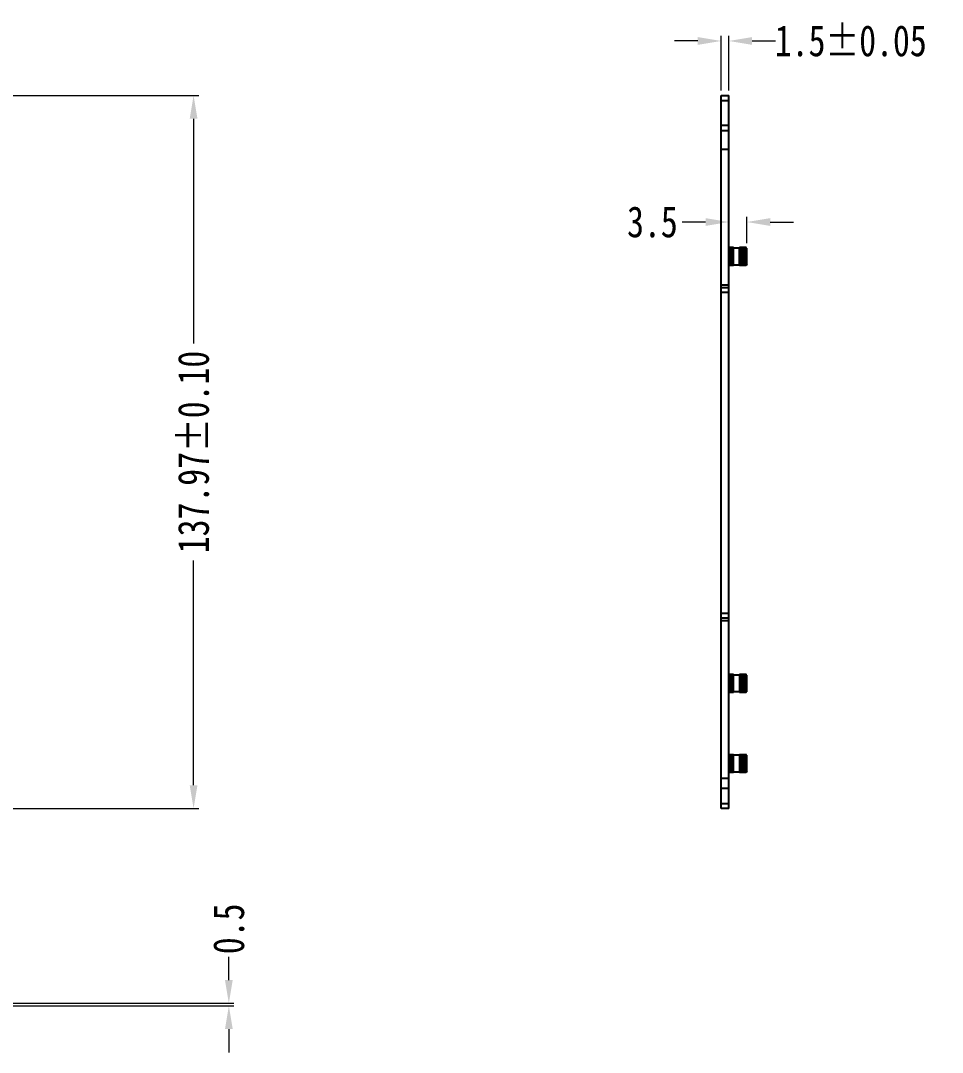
# Model space of a CAD drawing. Header units: inches. Extents: x 581 to 1083, y 756 to 1133.
# Drawn here: x 904.5 to 1082.9, y 910.8 to 1110.4 of the extents above; entities that cross this region are included whole.
import ezdxf

# ---------------------------------------------------------------- set-up
doc = ezdxf.new("R2010")
doc.units = ezdxf.units.IN
doc.header["$LTSCALE"] = 1.21
doc.header["$MEASUREMENT"] = 0
doc.header["$PDMODE"] = 3
doc.header["$PDSIZE"] = 0.3125
doc.layers.get('0').update_dxf_attribs({"linetype": 'CONTINUOUS'})
doc.layers.get('Defpoints').update_dxf_attribs({"linetype": 'CONTINUOUS'})
doc.styles.get("Standard").update_dxf_attribs({"font": 'txt', "width": 0.8})
doc.dimstyles.new('YanXiu', dxfattribs={"dimscale": 1.5, "dimtxt": 4, "dimasz": 3, "dimexe": 0.66, "dimexo": 0.66, "dimgap": 0.66, "dimtad": 0, "dimdsep": 46, "dimtxsty": 'Standard', "dimcen": 0, "dimclrd": 3, "dimclre": 6, "dimclrt": 3, "dimazin": 2, "dimtm": 1e-09, "dimtfac": 1, "dimtofl": 0, "dimtmove": 0, "dimatfit": 3, "dimfxl": 1, "dimlwd": 5, "dimlwe": 5, "dimarcsym": 0})

# ---------------------------------------------------------------- blocks, each defined once
blk = doc.blocks.new('*D16')
at = {"color": 6, "lineweight": 5, "transparency": 16777216}
for p, q in [((877.69, 1095.92), (938.98, 1095.92)), ((877.69, 957.95), (938.98, 957.95))]:
    blk.add_line(p, q, dxfattribs=at)
at = {"color": 3, "lineweight": 5, "transparency": 16777216}
for p, q in [((937.99, 1091.42), (937.99, 1047.93)), ((937.99, 962.45), (937.99, 1005.95))]:
    blk.add_line(p, q, dxfattribs=at)
at = {"color": 3, "transparency": 16777216}
for points in [[(937.24, 1091.42), (938.74, 1091.42), (937.99, 1095.92)], [(937.24, 962.45), (938.74, 962.45), (937.99, 957.95)]]:
    blk.add_solid(points, dxfattribs=at)
at = {"layer": 'Defpoints', "color": 0, "transparency": 16777216}
for p in [(876.7, 1095.92), (876.7, 957.95), (937.99, 957.95)]:
    blk.add_point(p, dxfattribs=at)
at = {"color": 3, "transparency": 16777216, "insert": (937.99, 1026.94), "char_height": 6, "attachment_point": 5, "rotation": 90}
blk.add_mtext('137.97%%P0.10', dxfattribs=at)
blk = doc.blocks.new('*D18')
at = {"color": 3, "lineweight": 5, "transparency": 16777216}
for p, q in [((1035.54, 1106.47), (1031.04, 1106.47)), ((1046.04, 1106.47), (1050.54, 1106.47))]:
    blk.add_line(p, q, dxfattribs=at)
at = {"color": 6, "lineweight": 5, "transparency": 16777216}
for p, q in [((1040.04, 1096.91), (1040.04, 1107.46)), ((1041.54, 1096.91), (1041.54, 1107.46))]:
    blk.add_line(p, q, dxfattribs=at)
at = {"color": 3, "transparency": 16777216}
for points in [[(1035.54, 1107.22), (1035.54, 1105.72), (1040.04, 1106.47)], [(1046.04, 1107.22), (1046.04, 1105.72), (1041.54, 1106.47)]]:
    blk.add_solid(points, dxfattribs=at)
at = {"layer": 'Defpoints', "color": 0, "transparency": 16777216}
for p in [(1041.54, 1106.47), (1040.04, 1095.92), (1041.54, 1095.92)]:
    blk.add_point(p, dxfattribs=at)
at = {"color": 3, "transparency": 16777216, "insert": (1065.13, 1106.47), "char_height": 6, "attachment_point": 5}
blk.add_mtext('1.5%%P0.05', dxfattribs=at)
blk = doc.blocks.new('*D19')
at = {"color": 3, "lineweight": 5, "transparency": 16777216}
for p, q in [((944.81, 924.78), (944.81, 929.28)), ((944.81, 915.28), (944.81, 910.78))]:
    blk.add_line(p, q, dxfattribs=at)
at = {"color": 6, "lineweight": 5, "transparency": 16777216}
for p, q in [((900.5, 920.28), (945.8, 920.28)), ((900.5, 919.78), (945.8, 919.78))]:
    blk.add_line(p, q, dxfattribs=at)
at = {"color": 3, "transparency": 16777216}
for points in [[(944.06, 924.78), (945.56, 924.78), (944.81, 920.28)], [(944.06, 915.28), (945.56, 915.28), (944.81, 919.78)]]:
    blk.add_solid(points, dxfattribs=at)
at = {"layer": 'Defpoints', "color": 0, "transparency": 16777216}
for p in [(899.51, 920.28), (944.81, 920.28), (899.51, 919.78)]:
    blk.add_point(p, dxfattribs=at)
at = {"color": 3, "transparency": 16777216, "insert": (944.81, 934.67), "char_height": 6, "attachment_point": 5, "rotation": 90}
blk.add_mtext('0.5', dxfattribs=at)
blk = doc.blocks.new('*D13')
at = {"color": 6, "lineweight": 5, "transparency": 16777216}
for p, q in [((1041.54, 1067.47), (1041.54, 1072.43)), ((1045.04, 1067.34), (1045.04, 1072.43))]:
    blk.add_line(p, q, dxfattribs=at)
at = {"color": 3, "lineweight": 5, "transparency": 16777216}
for p, q in [((1037.04, 1071.44), (1032.54, 1071.44)), ((1049.54, 1071.44), (1054.04, 1071.44))]:
    blk.add_line(p, q, dxfattribs=at)
at = {"color": 3, "transparency": 16777216}
for points in [[(1037.04, 1072.19), (1037.04, 1070.69), (1041.54, 1071.44)], [(1049.54, 1072.19), (1049.54, 1070.69), (1045.04, 1071.44)]]:
    blk.add_solid(points, dxfattribs=at)
at = {"layer": 'Defpoints', "color": 0, "transparency": 16777216}
for p in [(1041.54, 1071.44), (1041.54, 1066.48), (1045.04, 1066.35)]:
    blk.add_point(p, dxfattribs=at)
at = {"color": 3, "transparency": 16777216, "insert": (1026.75, 1071.44), "char_height": 6, "attachment_point": 5}
blk.add_mtext('3.5', dxfattribs=at)

msp = doc.modelspace()

# ---------------------------------------------------------------- linework, layer by layer
at = {"color": 7, "linetype": 'Continuous'}
for p, q in [((1040.035, 957.953), (1040.035, 1095.92)), ((1040.035, 1095.92), (1041.535, 1095.92)), ((1041.535, 1094.92), (1040.035, 1094.92)), ((1041.535, 957.953), (1041.535, 1095.92)), ((1040.035, 1090.153), (1041.535, 1090.153)), ((1040.035, 1089.153), (1041.535, 1089.153)), ((1041.535, 1085.453), (1040.035, 1085.453)), ((1042.435, 1066.479), (1041.535, 1066.479)), ((1042.435, 1066.439), (1041.535, 1066.439)), ((1044.885, 1066.393), (1041.535, 1066.393)), ((1042.435, 1066.38), (1041.535, 1066.38)), ((1041.535, 1066.321), (1042.435, 1066.321)), ((1042.435, 1066.304), (1041.535, 1066.304)), ((1041.535, 1066.231), (1042.435, 1066.231)), ((1042.435, 1066.211), (1041.535, 1066.211)), ((1041.535, 1066.124), (1042.435, 1066.124)), ((1042.435, 1066.102), (1041.535, 1066.102)), ((1042.435, 1066.479), (1042.435, 1066.484)), ((1042.435, 1063.058), (1042.435, 1066.439)), ((1043.635, 1066.484), (1043.635, 1066.479)), ((1044.885, 1066.479), (1043.635, 1066.479)), ((1043.635, 1063.058), (1043.635, 1066.439)), ((1044.885, 1066.439), (1043.635, 1066.439)), ((1044.885, 1066.38), (1043.635, 1066.38)), ((1043.635, 1066.321), (1044.885, 1066.321)), ((1044.885, 1066.304), (1043.635, 1066.304)), ((1043.635, 1066.231), (1044.885, 1066.231)), ((1044.885, 1066.211), (1043.635, 1066.211)), ((1043.635, 1066.124), (1044.885, 1066.124)), ((1044.885, 1066.102), (1043.635, 1066.102)), ((1044.885, 1066.479), (1044.885, 1066.484)), ((1044.885, 1066.439), (1044.885, 1066.448)), ((1044.885, 1066.38), (1044.885, 1066.393)), ((1044.885, 1066.304), (1044.885, 1066.321)), ((1044.885, 1066.211), (1044.885, 1066.231)), ((1044.885, 1066.102), (1044.885, 1066.124)), ((1045.035, 1066.353), (1045.001, 1066.387)), ((1045.035, 1063.153), (1045.035, 1066.353)), ((1041.535, 1066.003), (1042.435, 1066.003)), ((1042.435, 1065.978), (1041.535, 1065.978)), ((1041.535, 1065.868), (1042.435, 1065.868)), ((1042.435, 1065.84), (1041.535, 1065.84)), ((1041.535, 1065.721), (1042.435, 1065.721)), ((1042.435, 1065.691), (1041.535, 1065.691)), ((1041.535, 1065.564), (1042.435, 1065.564)), ((1042.435, 1065.531), (1041.535, 1065.531)), ((1041.535, 1065.397), (1042.435, 1065.397)), ((1042.435, 1065.363), (1041.535, 1065.363)), ((1041.535, 1065.224), (1042.435, 1065.224)), ((1042.435, 1065.189), (1041.535, 1065.189)), ((1041.535, 1065.045), (1042.435, 1065.045)), ((1042.435, 1065.009), (1041.535, 1065.009)), ((1041.535, 1064.863), (1042.435, 1064.863)), ((1042.435, 1064.827), (1041.535, 1064.827)), ((1041.535, 1064.68), (1042.435, 1064.68)), ((1042.435, 1064.643), (1041.535, 1064.643)), ((1041.535, 1064.497), (1042.435, 1064.497)), ((1042.435, 1064.461), (1041.535, 1064.461)), ((1041.535, 1064.318), (1042.435, 1064.318)), ((1042.435, 1064.283), (1041.535, 1064.283)), ((1041.535, 1064.143), (1042.435, 1064.143)), ((1042.435, 1064.109), (1041.535, 1064.109)), ((1043.635, 1066.003), (1044.885, 1066.003)), ((1044.885, 1065.978), (1043.635, 1065.978)), ((1043.635, 1065.868), (1044.96, 1065.874)), ((1044.885, 1065.84), (1043.635, 1065.84)), ((1043.635, 1065.721), (1044.885, 1065.721)), ((1044.885, 1065.691), (1043.635, 1065.691)), ((1043.635, 1065.564), (1044.885, 1065.564)), ((1044.885, 1065.531), (1043.635, 1065.531)), ((1043.635, 1065.397), (1044.885, 1065.397)), ((1044.885, 1065.363), (1043.635, 1065.363)), ((1043.635, 1065.224), (1044.885, 1065.224)), ((1044.885, 1065.189), (1043.635, 1065.189)), ((1043.635, 1065.045), (1044.885, 1065.045)), ((1044.885, 1065.009), (1043.635, 1065.009)), ((1043.635, 1064.863), (1044.885, 1064.863)), ((1044.885, 1064.827), (1043.635, 1064.827)), ((1043.635, 1064.68), (1044.885, 1064.68)), ((1044.885, 1064.643), (1043.635, 1064.643)), ((1043.635, 1064.497), (1044.885, 1064.497)), ((1044.885, 1064.461), (1043.635, 1064.461)), ((1043.635, 1064.318), (1044.885, 1064.318)), ((1044.885, 1064.283), (1043.635, 1064.283)), ((1043.635, 1064.143), (1044.885, 1064.143)), ((1044.885, 1064.109), (1043.635, 1064.109)), ((1044.885, 1065.978), (1044.885, 1066.003)), ((1044.885, 1066.003), (1044.935, 1066)), ((1044.885, 1065.868), (1044.935, 1065.872)), ((1044.885, 1065.84), (1044.885, 1065.868)), ((1044.885, 1065.738), (1044.96, 1065.738)), ((1044.885, 1065.691), (1044.885, 1065.721)), ((1044.885, 1065.531), (1044.885, 1065.564)), ((1044.885, 1065.363), (1044.885, 1065.397)), ((1044.885, 1065.189), (1044.885, 1065.224)), ((1044.885, 1065.009), (1044.885, 1065.045)), ((1044.885, 1064.827), (1044.885, 1064.863)), ((1044.885, 1064.643), (1044.885, 1064.68)), ((1044.885, 1064.461), (1044.885, 1064.497)), ((1044.885, 1064.283), (1044.885, 1064.318)), ((1044.885, 1064.109), (1044.885, 1064.143)), ((1044.935, 1066), (1044.96, 1065.998)), ((1044.935, 1065.872), (1044.96, 1065.874)), ((1041.535, 1063.975), (1042.435, 1063.975)), ((1042.435, 1063.943), (1041.535, 1063.943)), ((1041.535, 1063.815), (1042.435, 1063.815)), ((1042.435, 1063.785), (1041.535, 1063.785)), ((1041.535, 1063.666), (1042.435, 1063.666)), ((1042.435, 1063.638), (1041.535, 1063.638)), ((1041.535, 1063.529), (1042.435, 1063.529)), ((1042.435, 1063.503), (1041.535, 1063.503)), ((1041.535, 1063.405), (1042.435, 1063.405)), ((1042.435, 1063.382), (1041.535, 1063.382)), ((1041.535, 1063.295), (1042.435, 1063.295)), ((1042.435, 1063.276), (1041.535, 1063.276)), ((1041.535, 1063.202), (1042.435, 1063.202)), ((1042.435, 1063.186), (1041.535, 1063.186)), ((1041.535, 1063.126), (1042.435, 1063.126)), ((1044.885, 1063.113), (1041.535, 1063.113)), ((1042.435, 1063.058), (1041.535, 1063.058)), ((1042.435, 1063.022), (1041.535, 1063.022)), ((1042.435, 1063.022), (1042.435, 1063.028)), ((1043.635, 1063.975), (1044.885, 1063.975)), ((1044.885, 1063.943), (1043.635, 1063.943)), ((1043.635, 1063.815), (1044.885, 1063.815)), ((1044.885, 1063.785), (1043.635, 1063.785)), ((1043.635, 1063.666), (1044.885, 1063.666)), ((1044.96, 1063.632), (1043.635, 1063.638)), ((1043.635, 1063.529), (1044.885, 1063.529)), ((1044.885, 1063.503), (1043.635, 1063.503)), ((1043.635, 1063.405), (1044.885, 1063.405)), ((1044.885, 1063.382), (1043.635, 1063.382)), ((1043.635, 1063.295), (1044.885, 1063.295)), ((1044.885, 1063.276), (1043.635, 1063.276)), ((1043.635, 1063.202), (1044.885, 1063.202)), ((1044.885, 1063.186), (1043.635, 1063.186)), ((1043.635, 1063.126), (1044.885, 1063.126)), ((1044.885, 1063.058), (1043.635, 1063.058)), ((1043.635, 1063.028), (1043.635, 1063.022)), ((1044.885, 1063.022), (1043.635, 1063.022)), ((1044.885, 1063.943), (1044.885, 1063.975)), ((1044.885, 1063.785), (1044.885, 1063.815)), ((1044.885, 1063.769), (1044.96, 1063.769)), ((1044.885, 1063.638), (1044.885, 1063.666)), ((1044.91, 1063.636), (1044.885, 1063.638)), ((1044.885, 1063.503), (1044.885, 1063.529)), ((1044.91, 1063.505), (1044.885, 1063.503)), ((1044.885, 1063.382), (1044.885, 1063.405)), ((1044.885, 1063.276), (1044.885, 1063.295)), ((1044.885, 1063.186), (1044.885, 1063.202)), ((1044.885, 1063.113), (1044.885, 1063.126)), ((1044.885, 1063.058), (1044.885, 1063.068)), ((1044.885, 1063.022), (1044.885, 1063.028)), ((1045.035, 1063.153), (1045.001, 1063.119)), ((1040.035, 1059.275), (1041.535, 1059.275)), ((1040.035, 1058.775), (1041.535, 1058.775)), ((1041.535, 1057.775), (1040.035, 1057.775)), ((1040.035, 995.775), (1041.535, 995.775)), ((1041.535, 994.775), (1040.035, 994.775)), ((1041.535, 994.275), (1040.035, 994.275)), ((1042.435, 983.879), (1041.535, 983.879)), ((1042.435, 983.839), (1041.535, 983.839)), ((1044.885, 983.793), (1041.535, 983.793)), ((1042.435, 983.78), (1041.535, 983.78)), ((1041.535, 983.721), (1042.435, 983.721)), ((1042.435, 983.704), (1041.535, 983.704)), ((1041.535, 983.631), (1042.435, 983.631)), ((1042.435, 983.611), (1041.535, 983.611)), ((1041.535, 983.524), (1042.435, 983.524)), ((1042.435, 983.502), (1041.535, 983.502)), ((1041.535, 983.403), (1042.435, 983.403)), ((1042.435, 983.378), (1041.535, 983.378)), ((1041.535, 983.268), (1042.435, 983.268)), ((1042.435, 983.24), (1041.535, 983.24)), ((1041.535, 983.121), (1042.435, 983.121)), ((1042.435, 983.091), (1041.535, 983.091)), ((1041.535, 982.964), (1042.435, 982.964)), ((1042.435, 982.931), (1041.535, 982.931)), ((1041.535, 982.797), (1042.435, 982.797)), ((1042.435, 982.763), (1041.535, 982.763)), ((1041.535, 982.624), (1042.435, 982.624)), ((1042.435, 982.589), (1041.535, 982.589)), ((1041.535, 982.445), (1042.435, 982.445)), ((1042.435, 982.409), (1041.535, 982.409)), ((1041.535, 982.263), (1042.435, 982.263)), ((1042.435, 982.227), (1041.535, 982.227)), ((1042.435, 983.879), (1042.435, 983.884)), ((1042.435, 983.657), (1042.435, 983.839)), ((1042.435, 980.676), (1042.435, 983.631)), ((1043.635, 983.884), (1043.635, 983.879)), ((1044.885, 983.879), (1043.635, 983.879)), ((1044.885, 983.839), (1043.635, 983.839)), ((1043.635, 983.839), (1043.635, 983.737)), ((1044.885, 983.78), (1043.635, 983.78)), ((1043.635, 983.721), (1044.885, 983.721)), ((1043.635, 983.721), (1043.635, 980.468)), ((1044.885, 983.704), (1043.635, 983.704)), ((1043.635, 983.631), (1044.885, 983.631)), ((1044.885, 983.611), (1043.635, 983.611)), ((1043.635, 983.524), (1044.885, 983.524)), ((1044.885, 983.502), (1043.635, 983.502)), ((1043.635, 983.403), (1044.885, 983.403)), ((1044.885, 983.378), (1043.635, 983.378)), ((1043.635, 983.268), (1044.96, 983.274)), ((1044.885, 983.24), (1043.635, 983.24)), ((1043.635, 983.121), (1044.885, 983.121)), ((1044.885, 983.091), (1043.635, 983.091)), ((1043.635, 982.964), (1044.885, 982.964)), ((1044.885, 982.931), (1043.635, 982.931)), ((1043.635, 982.797), (1044.885, 982.797)), ((1044.885, 982.763), (1043.635, 982.763)), ((1043.635, 982.624), (1044.885, 982.624)), ((1044.885, 982.589), (1043.635, 982.589)), ((1043.635, 982.445), (1044.885, 982.445)), ((1044.885, 982.409), (1043.635, 982.409)), ((1043.635, 982.263), (1044.885, 982.263)), ((1044.885, 982.227), (1043.635, 982.227)), ((1044.885, 983.879), (1044.885, 983.884)), ((1044.885, 983.839), (1044.885, 983.848)), ((1044.885, 983.78), (1044.885, 983.793)), ((1044.885, 983.704), (1044.885, 983.721)), ((1044.885, 983.611), (1044.885, 983.631)), ((1044.885, 983.502), (1044.885, 983.524)), ((1044.885, 983.378), (1044.885, 983.403)), ((1044.885, 983.403), (1044.935, 983.4)), ((1044.885, 983.268), (1044.935, 983.272)), ((1044.885, 983.24), (1044.885, 983.268)), ((1044.885, 983.138), (1044.96, 983.138)), ((1044.885, 983.091), (1044.885, 983.121)), ((1044.885, 982.931), (1044.885, 982.964)), ((1044.885, 982.763), (1044.885, 982.797)), ((1044.885, 982.589), (1044.885, 982.624)), ((1044.885, 982.409), (1044.885, 982.445)), ((1044.885, 982.227), (1044.885, 982.263)), ((1044.935, 983.4), (1044.96, 983.398)), ((1044.935, 983.272), (1044.96, 983.274)), ((1045.035, 983.753), (1045.001, 983.787)), ((1045.035, 980.553), (1045.035, 983.753)), ((1041.535, 982.08), (1042.435, 982.08)), ((1042.435, 982.043), (1041.535, 982.043)), ((1041.535, 981.897), (1042.435, 981.897)), ((1042.435, 981.861), (1041.535, 981.861)), ((1041.535, 981.718), (1042.435, 981.718)), ((1042.435, 981.683), (1041.535, 981.683)), ((1041.535, 981.543), (1042.435, 981.543)), ((1042.435, 981.509), (1041.535, 981.509)), ((1041.535, 981.375), (1042.435, 981.375)), ((1042.435, 981.343), (1041.535, 981.343)), ((1041.535, 981.215), (1042.435, 981.215)), ((1042.435, 981.185), (1041.535, 981.185)), ((1041.535, 981.066), (1042.435, 981.066)), ((1042.435, 981.038), (1041.535, 981.038)), ((1041.535, 980.929), (1042.435, 980.929)), ((1042.435, 980.903), (1041.535, 980.903)), ((1041.535, 980.805), (1042.435, 980.805)), ((1042.435, 980.782), (1041.535, 980.782)), ((1041.535, 980.695), (1042.435, 980.695)), ((1042.435, 980.676), (1041.535, 980.676)), ((1041.535, 980.602), (1042.435, 980.602)), ((1042.435, 980.586), (1041.535, 980.586)), ((1041.535, 980.526), (1042.435, 980.526)), ((1044.885, 980.513), (1041.535, 980.513)), ((1042.435, 980.458), (1041.535, 980.458)), ((1042.435, 980.422), (1041.535, 980.422)), ((1042.435, 980.468), (1042.435, 980.649)), ((1042.435, 980.422), (1042.435, 980.428)), ((1043.635, 982.08), (1044.885, 982.08)), ((1044.885, 982.043), (1043.635, 982.043)), ((1043.635, 981.897), (1044.885, 981.897)), ((1044.885, 981.861), (1043.635, 981.861)), ((1043.635, 981.718), (1044.885, 981.718)), ((1044.885, 981.683), (1043.635, 981.683)), ((1043.635, 981.543), (1044.885, 981.543)), ((1044.885, 981.509), (1043.635, 981.509)), ((1043.635, 981.375), (1044.885, 981.375)), ((1044.885, 981.343), (1043.635, 981.343)), ((1043.635, 981.215), (1044.885, 981.215)), ((1044.885, 981.185), (1043.635, 981.185)), ((1043.635, 981.066), (1044.885, 981.066)), ((1044.96, 981.032), (1043.635, 981.038)), ((1043.635, 980.929), (1044.885, 980.929)), ((1044.885, 980.903), (1043.635, 980.903)), ((1043.635, 980.805), (1044.885, 980.805)), ((1044.885, 980.782), (1043.635, 980.782)), ((1043.635, 980.695), (1044.885, 980.695)), ((1044.885, 980.676), (1043.635, 980.676)), ((1043.635, 980.602), (1044.885, 980.602)), ((1044.885, 980.586), (1043.635, 980.586)), ((1043.635, 980.526), (1044.885, 980.526)), ((1044.885, 980.458), (1043.635, 980.458)), ((1043.635, 980.428), (1043.635, 980.422)), ((1044.885, 980.422), (1043.635, 980.422)), ((1044.885, 982.043), (1044.885, 982.08)), ((1044.885, 981.861), (1044.885, 981.897)), ((1044.885, 981.683), (1044.885, 981.718)), ((1044.885, 981.509), (1044.885, 981.543)), ((1044.885, 981.343), (1044.885, 981.375)), ((1044.885, 981.185), (1044.885, 981.215)), ((1044.885, 981.169), (1044.96, 981.169)), ((1044.885, 981.038), (1044.885, 981.066)), ((1044.91, 981.036), (1044.885, 981.038)), ((1044.885, 980.903), (1044.885, 980.929)), ((1044.91, 980.905), (1044.885, 980.903)), ((1044.885, 980.782), (1044.885, 980.805)), ((1044.885, 980.676), (1044.885, 980.695)), ((1044.885, 980.586), (1044.885, 980.602)), ((1044.885, 980.513), (1044.885, 980.526)), ((1044.885, 980.458), (1044.885, 980.468)), ((1044.885, 980.422), (1044.885, 980.428)), ((1045.035, 980.553), (1045.001, 980.519)), ((1042.435, 968.379), (1041.535, 968.379)), ((1042.435, 968.339), (1041.535, 968.339)), ((1044.885, 968.293), (1041.535, 968.293)), ((1042.435, 968.28), (1041.535, 968.28)), ((1041.535, 968.221), (1042.435, 968.221)), ((1042.435, 968.204), (1041.535, 968.204)), ((1042.435, 968.379), (1042.435, 968.384)), ((1042.435, 968.157), (1042.435, 968.339)), ((1043.635, 968.384), (1043.635, 968.379)), ((1044.885, 968.379), (1043.635, 968.379)), ((1044.885, 968.339), (1043.635, 968.339)), ((1043.635, 968.339), (1043.635, 968.237)), ((1044.885, 968.28), (1043.635, 968.28)), ((1043.635, 968.221), (1044.885, 968.221)), ((1043.635, 968.221), (1043.635, 964.968)), ((1044.885, 968.204), (1043.635, 968.204)), ((1044.885, 968.379), (1044.885, 968.384)), ((1044.885, 968.339), (1044.885, 968.348)), ((1044.885, 968.28), (1044.885, 968.293)), ((1044.885, 968.204), (1044.885, 968.221)), ((1045.035, 968.253), (1045.001, 968.287)), ((1045.035, 965.053), (1045.035, 968.253)), ((1041.535, 968.131), (1042.435, 968.131)), ((1042.435, 968.111), (1041.535, 968.111)), ((1041.535, 968.024), (1042.435, 968.024)), ((1042.435, 968.002), (1041.535, 968.002)), ((1041.535, 967.903), (1042.435, 967.903)), ((1042.435, 967.878), (1041.535, 967.878)), ((1041.535, 967.768), (1042.435, 967.768)), ((1042.435, 967.74), (1041.535, 967.74)), ((1041.535, 967.638), (1041.843, 967.638)), ((1041.535, 967.621), (1042.435, 967.621)), ((1042.435, 967.591), (1041.535, 967.591)), ((1041.535, 967.464), (1042.435, 967.464)), ((1042.435, 967.431), (1041.535, 967.431)), ((1041.535, 967.297), (1042.435, 967.297)), ((1042.435, 967.263), (1041.535, 967.263)), ((1041.535, 967.124), (1042.435, 967.124)), ((1042.435, 967.089), (1041.535, 967.089)), ((1041.535, 966.945), (1042.435, 966.945)), ((1042.435, 966.909), (1041.535, 966.909)), ((1041.535, 966.763), (1042.435, 966.763)), ((1042.435, 966.727), (1041.535, 966.727)), ((1041.535, 966.58), (1042.435, 966.58)), ((1042.435, 966.543), (1041.535, 966.543)), ((1041.535, 966.397), (1042.435, 966.397)), ((1042.435, 966.361), (1041.535, 966.361)), ((1041.535, 966.218), (1042.435, 966.218)), ((1042.435, 964.968), (1042.435, 968.131)), ((1043.635, 968.131), (1044.885, 968.131)), ((1044.885, 968.111), (1043.635, 968.111)), ((1043.635, 968.024), (1044.885, 968.024)), ((1044.885, 968.002), (1043.635, 968.002)), ((1043.635, 967.903), (1044.885, 967.903)), ((1044.885, 967.878), (1043.635, 967.878)), ((1043.635, 967.768), (1044.96, 967.774)), ((1044.885, 967.74), (1043.635, 967.74)), ((1043.635, 967.621), (1044.885, 967.621)), ((1044.885, 967.591), (1043.635, 967.591)), ((1043.635, 967.464), (1044.885, 967.464)), ((1044.885, 967.431), (1043.635, 967.431)), ((1043.635, 967.297), (1044.885, 967.297)), ((1044.885, 967.263), (1043.635, 967.263)), ((1043.635, 967.124), (1044.885, 967.124)), ((1044.885, 967.089), (1043.635, 967.089)), ((1043.635, 966.945), (1044.885, 966.945)), ((1044.885, 966.909), (1043.635, 966.909)), ((1043.635, 966.763), (1044.885, 966.763)), ((1044.885, 966.727), (1043.635, 966.727)), ((1043.635, 966.58), (1044.885, 966.58)), ((1044.885, 966.543), (1043.635, 966.543)), ((1043.635, 966.397), (1044.885, 966.397)), ((1044.885, 966.361), (1043.635, 966.361)), ((1043.635, 966.218), (1044.885, 966.218)), ((1044.885, 968.111), (1044.885, 968.131)), ((1044.885, 968.002), (1044.885, 968.024)), ((1044.885, 967.878), (1044.885, 967.903)), ((1044.885, 967.903), (1044.935, 967.9)), ((1044.885, 967.768), (1044.935, 967.772)), ((1044.885, 967.74), (1044.885, 967.768)), ((1044.885, 967.638), (1044.96, 967.638)), ((1044.885, 967.591), (1044.885, 967.621)), ((1044.885, 967.431), (1044.885, 967.464)), ((1044.885, 967.263), (1044.885, 967.297)), ((1044.885, 967.089), (1044.885, 967.124)), ((1044.885, 966.909), (1044.885, 966.945)), ((1044.885, 966.727), (1044.885, 966.763)), ((1044.885, 966.543), (1044.885, 966.58)), ((1044.885, 966.361), (1044.885, 966.397)), ((1044.885, 966.183), (1044.885, 966.218)), ((1044.935, 967.9), (1044.96, 967.898)), ((1044.935, 967.772), (1044.96, 967.774)), ((1042.435, 966.183), (1041.535, 966.183)), ((1041.535, 966.043), (1042.435, 966.043)), ((1042.435, 966.009), (1041.535, 966.009)), ((1041.535, 965.875), (1042.435, 965.875)), ((1042.435, 965.843), (1041.535, 965.843)), ((1041.535, 965.715), (1042.435, 965.715)), ((1042.435, 965.685), (1041.535, 965.685)), ((1041.535, 965.566), (1042.435, 965.566)), ((1042.435, 965.538), (1041.535, 965.538)), ((1041.535, 965.429), (1042.435, 965.429)), ((1042.435, 965.403), (1041.535, 965.403)), ((1041.535, 965.305), (1042.435, 965.305)), ((1042.435, 965.282), (1041.535, 965.282)), ((1041.535, 965.195), (1042.435, 965.195)), ((1042.435, 965.176), (1041.535, 965.176)), ((1041.535, 965.102), (1042.435, 965.102)), ((1042.435, 965.086), (1041.535, 965.086)), ((1041.535, 965.026), (1042.435, 965.026)), ((1044.885, 965.013), (1041.535, 965.013)), ((1042.435, 964.958), (1041.535, 964.958)), ((1042.435, 964.922), (1041.535, 964.922)), ((1042.435, 964.922), (1042.435, 964.928)), ((1044.885, 966.183), (1043.635, 966.183)), ((1043.635, 966.043), (1044.885, 966.043)), ((1044.885, 966.009), (1043.635, 966.009)), ((1043.635, 965.875), (1044.885, 965.875)), ((1044.885, 965.843), (1043.635, 965.843)), ((1043.635, 965.715), (1044.885, 965.715)), ((1044.885, 965.685), (1043.635, 965.685)), ((1043.635, 965.566), (1044.885, 965.566)), ((1044.96, 965.532), (1043.635, 965.538)), ((1043.635, 965.429), (1044.885, 965.429)), ((1044.885, 965.403), (1043.635, 965.403)), ((1043.635, 965.305), (1044.885, 965.305)), ((1044.885, 965.282), (1043.635, 965.282)), ((1043.635, 965.195), (1044.885, 965.195)), ((1044.885, 965.176), (1043.635, 965.176)), ((1043.635, 965.102), (1044.885, 965.102)), ((1044.885, 965.086), (1043.635, 965.086)), ((1043.635, 965.026), (1044.885, 965.026)), ((1044.885, 964.958), (1043.635, 964.958)), ((1043.635, 964.928), (1043.635, 964.922)), ((1044.885, 964.922), (1043.635, 964.922)), ((1044.885, 966.009), (1044.885, 966.043)), ((1044.885, 965.843), (1044.885, 965.875)), ((1044.885, 965.685), (1044.885, 965.715)), ((1044.885, 965.669), (1044.96, 965.669)), ((1044.885, 965.538), (1044.885, 965.566)), ((1044.91, 965.536), (1044.885, 965.538)), ((1044.885, 965.403), (1044.885, 965.429)), ((1044.91, 965.405), (1044.885, 965.403)), ((1044.885, 965.282), (1044.885, 965.305)), ((1044.885, 965.176), (1044.885, 965.195)), ((1044.885, 965.086), (1044.885, 965.102)), ((1044.885, 965.013), (1044.885, 965.026)), ((1044.885, 964.958), (1044.885, 964.968)), ((1044.885, 964.922), (1044.885, 964.928)), ((1045.035, 965.053), (1045.001, 965.019)), ((1040.035, 963.853), (1041.535, 963.853)), ((1041.535, 961.853), (1040.035, 961.853)), ((1040.035, 958.953), (1041.535, 958.953)), ((1041.535, 957.953), (1040.035, 957.953))]:
    msp.add_line(p, q, dxfattribs=at)
for centre, radius, start, end in [((1041.534, 1062.563), 5.158, 48.74536, 49.48287), ((1041.897, 1062.408), 5.025, 52.79838, 53.51359), ((1039.946, 1062.358), 6.407, 39.21174, 39.56672), ((1042.228, 1062.083), 5.063, 57.67693, 58.34663), ((1039.657, 1062.257), 6.659, 37.90833, 38.25973), ((1042.512, 1061.444), 5.424, 63.45974, 64.05094), ((1039.428, 1062.144), 6.862, 36.96642, 37.31478), ((1042.736, 1060.116), 6.481, 70.16498, 70.63605), ((1039.269, 1062.025), 7.004, 36.35499, 36.70118), ((1042.892, 1056.74), 9.594, 77.70093, 78.00757), ((1039.188, 1061.902), 7.078, 36.05414, 36.3992), ((1040.351, 1062.687), 5.885, 38.4443, 39.21773), ((1040.079, 1062.585), 6.124, 37.14921, 37.91417), ((1039.864, 1062.472), 6.317, 36.21428, 36.97214), ((1039.715, 1062.352), 6.452, 35.60782, 36.36063), ((1039.638, 1062.228), 6.522, 35.30953, 36.05974), ((1042.502, 1062.517), 4.551, 57.30146, 57.67182), ((1042.768, 1061.958), 4.849, 63.12693, 63.45502), ((1042.979, 1060.79), 5.765, 69.89875, 70.16105), ((1043.125, 1057.81), 8.499, 77.52706, 77.69828), ((1039.496, 1062.002), 6.697, 35.31749, 36.41274), ((1039.574, 1061.879), 6.626, 35.61583, 36.71482), ((1042.974, 1074.722), 9.202, 281.98677, 282.46463), ((1039.726, 1061.756), 6.489, 36.2224, 37.32861), ((1042.822, 1071.437), 6.225, 289.35556, 290.08893), ((1039.945, 1061.634), 6.293, 37.1575, 38.27385), ((1042.602, 1070.09), 5.219, 295.93902, 296.85829), ((1040.223, 1061.509), 6.049, 38.45281, 39.58121), ((1042.325, 1069.379), 4.881, 301.64255, 302.68259), ((1040.547, 1061.378), 5.775, 40.15284, 41.29352), ((1041.897, 1069.085), 5.025, 306.48641, 307.20162), ((1040.654, 1061), 5.829, 43.09028, 43.45152), ((1041.534, 1068.784), 5.158, 310.51713, 311.25464), ((1041.041, 1060.824), 5.55, 45.79458, 46.15623), ((1041.274, 1068.442), 5.215, 313.8273, 314.98067), ((1041.428, 1060.599), 5.32, 49.11907, 49.47691), ((1040.902, 1068.273), 5.488, 316.53264, 317.68307), ((1042.001, 1060.56), 4.852, 52.41478, 53.52426), ((1040.547, 1068.129), 5.775, 318.70613, 319.8468), ((1042.325, 1060.127), 4.881, 57.31708, 58.35712), ((1040.223, 1067.997), 6.049, 320.41844, 321.54683), ((1042.602, 1059.416), 5.219, 63.14142, 64.0607), ((1039.945, 1067.873), 6.293, 321.72581, 322.84215), ((1041.017, 1061.339), 5.332, 42.30749, 43.09669), ((1041.381, 1061.173), 5.062, 45.00947, 45.80121), ((1041.746, 1060.965), 4.836, 48.34081, 49.12591), ((1042.191, 1068.697), 4.538, 307.20684, 307.60111), ((1041.851, 1068.423), 4.678, 311.2598, 311.66523), ((1041.74, 949.742), 114.026, 89.86777, 90.10303), ((1042.822, 1058.07), 6.225, 69.91084, 70.64421), ((1039.398, 1067.998), 6.9, 322.68416, 323.03061), ((1042.813, 1054.031), 9.971, 77.85648, 78.00449), ((1039.239, 1067.875), 7.043, 323.29776, 323.64206), ((1039.157, 1067.752), 7.117, 323.59975, 323.94292), ((1039.157, 1067.628), 7.117, 323.59975, 323.94292), ((1042.813, 1073.135), 9.971, 281.99551, 282.14352), ((1039.417, 1067.372), 6.821, 323.29386, 324.00524), ((1042.655, 1069.621), 6.726, 289.3685, 289.5961), ((1039.572, 1067.253), 6.681, 322.68019, 323.39614), ((1042.426, 1068.239), 5.62, 295.95453, 296.24049), ((1039.797, 1067.14), 6.481, 321.73513, 322.45748), ((1040.081, 1067.038), 6.233, 320.42801, 321.15793), ((1042.136, 1067.571), 5.238, 301.65928, 301.98358), ((1041.799, 1067.23), 5.19, 306.49244, 306.83915), ((1041.428, 1067.066), 5.32, 310.52309, 310.88094), ((1039.876, 1067.638), 6.301, 323.0274, 323.78716), ((1043.048, 1055.122), 8.856, 77.53024, 77.86008), ((1039.585, 1067.62), 6.612, 323.64545, 324.01254), ((1043.124, 1038.816), 24.884, 85.76878, 85.88377), ((1039.508, 1067.496), 6.683, 323.9463, 324.31215), ((1043.124, 1088.325), 24.884, 274.11623, 274.23122), ((1039.508, 1067.372), 6.683, 323.9463, 324.31215), ((1043.048, 1072.045), 8.856, 282.13992, 282.46976), ((1042.807, 1069.193), 6.271, 289.59742, 289.84009), ((1042.684, 1067.717), 5.038, 296.23413, 296.86745), ((1042.411, 1067.132), 4.719, 301.97674, 302.6925), ((1039.863, 1067.418), 6.269, 324.00953, 324.39715), ((1039.789, 1067.295), 6.337, 324.30914, 324.6954), ((1039.789, 1067.171), 6.337, 324.30914, 324.6954), ((1039.863, 1067.047), 6.269, 324.00953, 324.39715), ((1040.009, 1066.927), 6.136, 323.40049, 323.79076), ((1042.985, 1068.7), 5.748, 289.83782, 290.10092), ((1040.22, 1066.814), 5.947, 322.46193, 322.85593), ((1040.486, 1066.711), 5.712, 321.16249, 321.56099), ((1041.534, 979.963), 5.158, 48.74536, 49.48287), ((1041.897, 979.808), 5.025, 52.79838, 53.51359), ((1039.946, 979.758), 6.407, 39.21174, 39.56672), ((1042.228, 979.483), 5.063, 57.67693, 58.34663), ((1039.657, 979.657), 6.659, 37.90833, 38.25973), ((1042.512, 978.844), 5.424, 63.45974, 64.05094), ((1039.428, 979.544), 6.862, 36.96642, 37.31478), ((1042.736, 977.516), 6.481, 70.16498, 70.63605), ((1039.269, 979.425), 7.004, 36.35499, 36.70118), ((1042.892, 974.14), 9.594, 77.70093, 78.00757), ((1039.188, 979.302), 7.078, 36.05414, 36.3992), ((1039.496, 979.402), 6.697, 35.31749, 36.41274), ((1039.574, 979.279), 6.626, 35.61583, 36.71482), ((1042.974, 992.122), 9.202, 281.98677, 282.46463), ((1039.726, 979.156), 6.489, 36.2224, 37.32861), ((1042.822, 988.837), 6.225, 289.35556, 290.08893), ((1039.945, 979.034), 6.293, 37.1575, 38.27385), ((1042.602, 987.49), 5.219, 295.93902, 296.85829), ((1040.223, 978.909), 6.049, 38.45281, 39.58121), ((1042.325, 986.779), 4.881, 301.64255, 302.68259), ((1040.547, 978.778), 5.775, 40.15284, 41.29352), ((1041.897, 986.485), 5.025, 306.48641, 307.20162), ((1040.654, 978.4), 5.829, 43.09028, 43.45152), ((1041.534, 986.184), 5.158, 310.51713, 311.25464), ((1041.041, 978.224), 5.55, 45.79458, 46.15623), ((1040.351, 980.087), 5.885, 38.4443, 39.21773), ((1040.079, 979.985), 6.124, 37.14921, 37.91417), ((1039.864, 979.872), 6.317, 36.21428, 36.97214), ((1039.715, 979.752), 6.452, 35.60782, 36.36063), ((1039.638, 979.628), 6.522, 35.30953, 36.05974), ((1041.017, 978.739), 5.332, 42.30749, 43.09669), ((1041.381, 978.573), 5.062, 45.00947, 45.80121), ((1042.502, 979.917), 4.551, 57.30146, 57.67182), ((1042.768, 979.358), 4.849, 63.12693, 63.45502), ((1042.979, 978.19), 5.765, 69.89875, 70.16105), ((1043.125, 975.21), 8.499, 77.52706, 77.69828), ((1042.191, 986.097), 4.538, 307.20684, 307.60111), ((1041.851, 985.823), 4.678, 311.2598, 311.66523), ((1041.74, 867.142), 114.026, 89.86777, 90.10303), ((1041.274, 985.842), 5.215, 313.8273, 314.98067), ((1041.428, 977.999), 5.32, 49.11907, 49.47691), ((1040.902, 985.673), 5.488, 316.53264, 317.68307), ((1042.001, 977.96), 4.852, 52.41478, 53.52426), ((1040.547, 985.529), 5.775, 318.70613, 319.8468), ((1042.325, 977.527), 4.881, 57.31708, 58.35712), ((1040.223, 985.397), 6.049, 320.41844, 321.54683), ((1042.602, 976.816), 5.219, 63.14142, 64.0607), ((1039.945, 985.273), 6.293, 321.72581, 322.84215), ((1042.822, 975.47), 6.225, 69.91084, 70.64421), ((1039.398, 985.398), 6.9, 322.68416, 323.03061), ((1042.813, 971.431), 9.971, 77.85648, 78.00449), ((1039.239, 985.275), 7.043, 323.29776, 323.64206), ((1039.157, 985.152), 7.117, 323.59975, 323.94292), ((1039.157, 985.028), 7.117, 323.59975, 323.94292), ((1042.813, 990.535), 9.971, 281.99551, 282.14352), ((1039.417, 984.772), 6.821, 323.29386, 324.00524), ((1042.655, 987.021), 6.726, 289.3685, 289.5961), ((1039.572, 984.653), 6.681, 322.68019, 323.39614), ((1042.426, 985.639), 5.62, 295.95453, 296.24049), ((1039.797, 984.54), 6.481, 321.73513, 322.45748), ((1040.081, 984.438), 6.233, 320.42801, 321.15793), ((1042.136, 984.971), 5.238, 301.65928, 301.98358), ((1041.799, 984.63), 5.19, 306.49244, 306.83915), ((1041.428, 984.466), 5.32, 310.52309, 310.88094), ((1041.746, 978.365), 4.836, 48.34081, 49.12591), ((1039.876, 985.038), 6.301, 323.0274, 323.78716), ((1043.048, 972.522), 8.856, 77.53024, 77.86008), ((1039.585, 985.02), 6.612, 323.64545, 324.01254), ((1043.124, 956.216), 24.884, 85.76878, 85.88377), ((1039.508, 984.896), 6.683, 323.9463, 324.31215), ((1043.124, 1005.725), 24.884, 274.11623, 274.23122), ((1039.508, 984.772), 6.683, 323.9463, 324.31215), ((1043.048, 989.445), 8.856, 282.13992, 282.46976), ((1042.807, 986.593), 6.271, 289.59742, 289.84009), ((1042.684, 985.117), 5.038, 296.23413, 296.86745), ((1042.411, 984.532), 4.719, 301.97674, 302.6925), ((1039.863, 984.818), 6.269, 324.00953, 324.39715), ((1039.789, 984.695), 6.337, 324.30914, 324.6954), ((1039.789, 984.571), 6.337, 324.30914, 324.6954), ((1039.863, 984.447), 6.269, 324.00953, 324.39715), ((1040.009, 984.327), 6.136, 323.40049, 323.79076), ((1042.985, 986.1), 5.748, 289.83782, 290.10092), ((1040.22, 984.214), 5.947, 322.46193, 322.85593), ((1040.486, 984.111), 5.712, 321.16249, 321.56099), ((1041.534, 964.463), 5.158, 48.74536, 49.48287), ((1041.897, 964.308), 5.025, 52.79838, 53.51359), ((1039.946, 964.258), 6.407, 39.21174, 39.56672), ((1042.228, 963.983), 5.063, 57.67693, 58.34663), ((1039.657, 964.157), 6.659, 37.90833, 38.25973), ((1042.512, 963.344), 5.424, 63.45974, 64.05094), ((1039.428, 964.044), 6.862, 36.96642, 37.31478), ((1040.351, 964.587), 5.885, 38.4443, 39.21773), ((1040.079, 964.485), 6.124, 37.14921, 37.91417), ((1042.502, 964.417), 4.551, 57.30146, 57.67182), ((1042.768, 963.858), 4.849, 63.12693, 63.45502), ((1042.736, 962.016), 6.481, 70.16498, 70.63605), ((1039.269, 963.925), 7.004, 36.35499, 36.70118), ((1042.892, 958.64), 9.594, 77.70093, 78.00757), ((1039.188, 963.802), 7.078, 36.05414, 36.3992), ((1039.496, 963.902), 6.697, 35.31749, 36.41274), ((1039.574, 963.779), 6.626, 35.61583, 36.71482), ((1042.974, 976.622), 9.202, 281.98677, 282.46463), ((1039.726, 963.656), 6.489, 36.2224, 37.32861), ((1042.822, 973.337), 6.225, 289.35556, 290.08893), ((1039.945, 963.534), 6.293, 37.1575, 38.27385), ((1042.602, 971.99), 5.219, 295.93902, 296.85829), ((1040.223, 963.409), 6.049, 38.45281, 39.58121), ((1042.325, 971.279), 4.881, 301.64255, 302.68259), ((1040.547, 963.278), 5.775, 40.15284, 41.29352), ((1041.897, 970.985), 5.025, 306.48641, 307.20162), ((1040.654, 962.9), 5.829, 43.09028, 43.45152), ((1041.534, 970.684), 5.158, 310.51713, 311.25464), ((1041.041, 962.724), 5.55, 45.79458, 46.15623), ((1041.274, 970.342), 5.215, 313.8273, 314.98067), ((1041.428, 962.499), 5.32, 49.11907, 49.47691), ((1040.902, 970.173), 5.488, 316.53264, 317.68307), ((1042.001, 962.46), 4.852, 52.41478, 53.52426), ((1040.547, 970.029), 5.775, 318.70613, 319.8468), ((1039.864, 964.372), 6.317, 36.21428, 36.97214), ((1039.715, 964.252), 6.452, 35.60782, 36.36063), ((1039.638, 964.128), 6.522, 35.30953, 36.05974), ((1041.017, 963.239), 5.332, 42.30749, 43.09669), ((1041.381, 963.073), 5.062, 45.00947, 45.80121), ((1041.746, 962.865), 4.836, 48.34081, 49.12591), ((1042.979, 962.69), 5.765, 69.89875, 70.16105), ((1043.125, 959.71), 8.499, 77.52706, 77.69828), ((1042.191, 970.597), 4.538, 307.20684, 307.60111), ((1041.851, 970.323), 4.678, 311.2598, 311.66523), ((1042.325, 962.027), 4.881, 57.31708, 58.35712), ((1040.223, 969.897), 6.049, 320.41844, 321.54683), ((1042.602, 961.316), 5.219, 63.14142, 64.0607), ((1039.945, 969.773), 6.293, 321.72581, 322.84215), ((1042.822, 959.97), 6.225, 69.91084, 70.64421), ((1039.398, 969.898), 6.9, 322.68416, 323.03061), ((1042.813, 955.931), 9.971, 77.85648, 78.00449), ((1039.239, 969.775), 7.043, 323.29776, 323.64206), ((1039.157, 969.652), 7.117, 323.59975, 323.94292), ((1039.157, 969.528), 7.117, 323.59975, 323.94292), ((1042.813, 975.035), 9.971, 281.99551, 282.14352), ((1039.417, 969.272), 6.821, 323.29386, 324.00524), ((1042.655, 971.521), 6.726, 289.3685, 289.5961), ((1039.572, 969.153), 6.681, 322.68019, 323.39614), ((1042.426, 970.139), 5.62, 295.95453, 296.24049), ((1039.797, 969.04), 6.481, 321.73513, 322.45748), ((1040.081, 968.938), 6.233, 320.42801, 321.15793), ((1042.136, 969.471), 5.238, 301.65928, 301.98358), ((1041.799, 969.13), 5.19, 306.49244, 306.83915), ((1041.428, 968.966), 5.32, 310.52309, 310.88094), ((1039.876, 969.538), 6.301, 323.0274, 323.78716), ((1043.048, 957.022), 8.856, 77.53024, 77.86008), ((1039.585, 969.52), 6.612, 323.64545, 324.01254), ((1043.124, 940.716), 24.884, 85.76878, 85.88377), ((1039.508, 969.396), 6.683, 323.9463, 324.31215), ((1043.124, 990.225), 24.884, 274.11623, 274.23122), ((1039.508, 969.272), 6.683, 323.9463, 324.31215), ((1043.048, 973.945), 8.856, 282.13992, 282.46976), ((1042.807, 971.093), 6.271, 289.59742, 289.84009), ((1042.684, 969.617), 5.038, 296.23413, 296.86745), ((1042.411, 969.032), 4.719, 301.97674, 302.6925), ((1039.863, 969.318), 6.269, 324.00953, 324.39715), ((1039.789, 969.195), 6.337, 324.30914, 324.6954), ((1039.789, 969.071), 6.337, 324.30914, 324.6954), ((1039.863, 968.947), 6.269, 324.00953, 324.39715), ((1040.009, 968.827), 6.136, 323.40049, 323.79076), ((1042.985, 970.6), 5.748, 289.83782, 290.10092), ((1040.22, 968.714), 5.947, 322.46193, 322.85593), ((1040.486, 968.611), 5.712, 321.16249, 321.56099)]:
    msp.add_arc(centre, radius, start, end, dxfattribs=at)
for points in [[(1042.003, 1065.737), (1041.847, 1065.74), (1041.691, 1065.738), (1041.535, 1065.738)], [(1042.435, 1064.068), (1042.135, 1064.068), (1041.835, 1064.072), (1041.535, 1064.072)], [(1042.435, 1065.727), (1042.291, 1065.727), (1042.147, 1065.734), (1042.003, 1065.737)], [(1043.635, 1065.739), (1043.779, 1065.739), (1043.924, 1065.738), (1044.068, 1065.738)], [(1043.635, 1065.593), (1044.077, 1065.593), (1044.519, 1065.591), (1044.96, 1065.591)], [(1044.068, 1065.738), (1044.34, 1065.737), (1044.613, 1065.738), (1044.885, 1065.738)], [(1042.435, 1063.913), (1042.135, 1063.913), (1041.835, 1063.916), (1041.535, 1063.916)], [(1042.435, 1063.767), (1042.291, 1063.767), (1042.147, 1063.768), (1042.004, 1063.768)], [(1043.635, 1063.779), (1043.779, 1063.779), (1043.924, 1063.772), (1044.068, 1063.769)], [(1044.068, 1063.769), (1044.34, 1063.764), (1044.613, 1063.769), (1044.885, 1063.769)], [(1042.003, 983.137), (1041.847, 983.14), (1041.691, 983.138), (1041.535, 983.138)], [(1042.435, 983.127), (1042.291, 983.127), (1042.147, 983.134), (1042.003, 983.137)], [(1043.635, 983.139), (1043.779, 983.139), (1043.924, 983.138), (1044.068, 983.138)], [(1043.635, 982.993), (1044.077, 982.993), (1044.519, 982.991), (1044.96, 982.991)], [(1044.068, 983.138), (1044.34, 983.137), (1044.613, 983.138), (1044.885, 983.138)], [(1042.435, 981.468), (1042.135, 981.468), (1041.835, 981.472), (1041.535, 981.472)], [(1042.435, 981.313), (1042.135, 981.313), (1041.835, 981.316), (1041.535, 981.316)], [(1042.435, 981.167), (1042.291, 981.167), (1042.147, 981.168), (1042.004, 981.168)], [(1043.635, 981.179), (1043.779, 981.179), (1043.924, 981.172), (1044.068, 981.169)], [(1044.068, 981.169), (1044.34, 981.164), (1044.613, 981.169), (1044.885, 981.169)], [(1041.535, 967.491), (1041.835, 967.491), (1042.135, 967.493), (1042.435, 967.493)], [(1041.843, 967.638), (1041.943, 967.638), (1042.043, 967.637), (1042.143, 967.638)], [(1042.143, 967.638), (1042.24, 967.638), (1042.338, 967.639), (1042.435, 967.639)], [(1043.635, 967.639), (1043.779, 967.639), (1043.924, 967.638), (1044.068, 967.638)], [(1043.635, 967.493), (1044.077, 967.493), (1044.519, 967.491), (1044.96, 967.491)], [(1044.068, 967.638), (1044.34, 967.637), (1044.613, 967.638), (1044.885, 967.638)], [(1041.535, 965.669), (1041.638, 965.669), (1041.74, 965.669), (1041.843, 965.669)], [(1041.843, 965.669), (1041.943, 965.668), (1042.043, 965.666), (1042.143, 965.669)], [(1042.143, 965.669), (1042.24, 965.672), (1042.338, 965.679), (1042.435, 965.679)], [(1043.635, 965.679), (1043.779, 965.679), (1043.924, 965.672), (1044.068, 965.669)], [(1044.068, 965.669), (1044.34, 965.664), (1044.613, 965.669), (1044.885, 965.669)]]:
    msp.add_open_spline(points, degree=3, dxfattribs=at)
for points, knots in [([(1042.435, 1065.58), (1042.285, 1065.58), (1041.985, 1065.595), (1041.685, 1065.591), (1041.535, 1065.591)], [0, 0, 0, 0, 0.4999926, 1, 1, 1, 1]), ([(1042.435, 1065.424), (1042.285, 1065.424), (1041.985, 1065.439), (1041.685, 1065.435), (1041.535, 1065.435)], [0, 0, 0, 0, 0.4999884, 1, 1, 1, 1]), ([(1042.435, 1065.261), (1042.285, 1065.261), (1041.985, 1065.275), (1041.685, 1065.271), (1041.535, 1065.271)], [0, 0, 0, 0, 0.4999831, 1, 1, 1, 1]), ([(1042.435, 1065.092), (1042.285, 1065.092), (1041.985, 1065.105), (1041.685, 1065.102), (1041.535, 1065.101)], [0, 0, 0, 0, 0.4999769, 1, 1, 1, 1]), ([(1042.435, 1064.92), (1042.285, 1064.92), (1041.985, 1064.932), (1041.685, 1064.929), (1041.535, 1064.928)], [0, 0, 0, 0, 0.49997, 1, 1, 1, 1]), ([(1041.535, 1064.753), (1041.685, 1064.753), (1041.985, 1064.749), (1042.285, 1064.762), (1042.435, 1064.762)], [0, 0, 0, 0, 0.5000558, 1, 1, 1, 1]), ([(1042.435, 1064.571), (1042.285, 1064.571), (1041.985, 1064.581), (1041.685, 1064.578), (1041.535, 1064.578)], [0, 0, 0, 0, 0.4999558, 1, 1, 1, 1]), ([(1042.435, 1064.398), (1042.285, 1064.398), (1041.985, 1064.408), (1041.685, 1064.405), (1041.535, 1064.405)], [0, 0, 0, 0, 0.4999364, 1, 1, 1, 1]), ([(1042.435, 1064.231), (1042.285, 1064.231), (1041.985, 1064.238), (1041.685, 1064.236), (1041.535, 1064.236)], [0, 0, 0, 0, 0.4999427, 1, 1, 1, 1]), ([(1043.635, 1065.438), (1043.856, 1065.438), (1044.298, 1065.432), (1044.739, 1065.434), (1044.96, 1065.434)], [0, 0, 0, 0, 0.4999444, 1, 1, 1, 1]), ([(1043.635, 1065.276), (1043.856, 1065.276), (1044.298, 1065.267), (1044.739, 1065.271), (1044.96, 1065.271)], [0, 0, 0, 0, 0.499948, 1, 1, 1, 1]), ([(1043.635, 1065.107), (1043.856, 1065.107), (1044.298, 1065.097), (1044.739, 1065.101), (1044.96, 1065.101)], [0, 0, 0, 0, 0.4999518, 1, 1, 1, 1]), ([(1043.635, 1064.935), (1043.856, 1064.935), (1044.298, 1064.923), (1044.739, 1064.928), (1044.96, 1064.928)], [0, 0, 0, 0, 0.4999556, 1, 1, 1, 1]), ([(1043.635, 1064.762), (1043.746, 1064.762), (1043.966, 1064.754), (1044.408, 1064.751), (1044.739, 1064.753), (1044.96, 1064.753)], [0, 0, 0, 0, 0.2499659, 0.4999468, 1, 1, 1, 1]), ([(1043.635, 1064.586), (1043.746, 1064.586), (1043.966, 1064.579), (1044.408, 1064.576), (1044.739, 1064.578), (1044.96, 1064.578)], [0, 0, 0, 0, 0.2499806, 0.4999665, 1, 1, 1, 1]), ([(1043.635, 1064.414), (1043.746, 1064.414), (1043.966, 1064.406), (1044.408, 1064.403), (1044.739, 1064.405), (1044.96, 1064.405)], [0, 0, 0, 0, 0.2499863, 0.4999728, 1, 1, 1, 1]), ([(1043.635, 1064.245), (1043.746, 1064.245), (1043.966, 1064.236), (1044.408, 1064.233), (1044.739, 1064.236), (1044.96, 1064.236)], [0, 0, 0, 0, 0.2499896, 0.4999748, 1, 1, 1, 1]), ([(1043.635, 1064.082), (1043.746, 1064.082), (1043.966, 1064.073), (1044.408, 1064.069), (1044.739, 1064.072), (1044.96, 1064.072)], [0, 0, 0, 0, 0.2499939, 0.49998, 1, 1, 1, 1]), ([(1043.635, 1063.926), (1043.746, 1063.926), (1043.966, 1063.916), (1044.408, 1063.913), (1044.739, 1063.916), (1044.96, 1063.916)], [0, 0, 0, 0, 0.2499963, 0.4999812, 1, 1, 1, 1]), ([(1042.435, 982.98), (1042.285, 982.98), (1041.985, 982.995), (1041.685, 982.991), (1041.535, 982.991)], [0, 0, 0, 0, 0.4999926, 1, 1, 1, 1]), ([(1042.435, 982.824), (1042.285, 982.824), (1041.985, 982.839), (1041.685, 982.835), (1041.535, 982.835)], [0, 0, 0, 0, 0.4999884, 1, 1, 1, 1]), ([(1042.435, 982.661), (1042.285, 982.661), (1041.985, 982.675), (1041.685, 982.671), (1041.535, 982.671)], [0, 0, 0, 0, 0.4999831, 1, 1, 1, 1]), ([(1042.435, 982.492), (1042.285, 982.492), (1041.985, 982.505), (1041.685, 982.502), (1041.535, 982.501)], [0, 0, 0, 0, 0.4999769, 1, 1, 1, 1]), ([(1042.435, 982.32), (1042.285, 982.32), (1041.985, 982.332), (1041.685, 982.329), (1041.535, 982.328)], [0, 0, 0, 0, 0.49997, 1, 1, 1, 1]), ([(1041.535, 982.153), (1041.685, 982.153), (1041.985, 982.149), (1042.285, 982.162), (1042.435, 982.162)], [0, 0, 0, 0, 0.5000558, 1, 1, 1, 1]), ([(1043.635, 982.838), (1043.856, 982.838), (1044.298, 982.832), (1044.739, 982.834), (1044.96, 982.834)], [0, 0, 0, 0, 0.4999444, 1, 1, 1, 1]), ([(1043.635, 982.676), (1043.856, 982.676), (1044.298, 982.667), (1044.739, 982.671), (1044.96, 982.671)], [0, 0, 0, 0, 0.499948, 1, 1, 1, 1]), ([(1043.635, 982.507), (1043.856, 982.507), (1044.298, 982.497), (1044.739, 982.501), (1044.96, 982.501)], [0, 0, 0, 0, 0.4999518, 1, 1, 1, 1]), ([(1043.635, 982.335), (1043.856, 982.335), (1044.298, 982.323), (1044.739, 982.328), (1044.96, 982.328)], [0, 0, 0, 0, 0.4999556, 1, 1, 1, 1]), ([(1043.635, 982.162), (1043.746, 982.162), (1043.966, 982.154), (1044.408, 982.151), (1044.739, 982.153), (1044.96, 982.153)], [0, 0, 0, 0, 0.2499659, 0.4999468, 1, 1, 1, 1]), ([(1042.435, 981.971), (1042.285, 981.971), (1041.985, 981.981), (1041.685, 981.978), (1041.535, 981.978)], [0, 0, 0, 0, 0.4999558, 1, 1, 1, 1]), ([(1042.435, 981.798), (1042.285, 981.798), (1041.985, 981.808), (1041.685, 981.805), (1041.535, 981.805)], [0, 0, 0, 0, 0.4999364, 1, 1, 1, 1]), ([(1042.435, 981.631), (1042.285, 981.631), (1041.985, 981.638), (1041.685, 981.636), (1041.535, 981.636)], [0, 0, 0, 0, 0.4999427, 1, 1, 1, 1]), ([(1043.635, 981.986), (1043.746, 981.986), (1043.966, 981.979), (1044.408, 981.976), (1044.739, 981.978), (1044.96, 981.978)], [0, 0, 0, 0, 0.2499806, 0.4999665, 1, 1, 1, 1]), ([(1043.635, 981.814), (1043.746, 981.814), (1043.966, 981.806), (1044.408, 981.803), (1044.739, 981.805), (1044.96, 981.805)], [0, 0, 0, 0, 0.2499863, 0.4999728, 1, 1, 1, 1]), ([(1043.635, 981.645), (1043.746, 981.645), (1043.966, 981.636), (1044.408, 981.633), (1044.739, 981.636), (1044.96, 981.636)], [0, 0, 0, 0, 0.2499896, 0.4999748, 1, 1, 1, 1]), ([(1043.635, 981.482), (1043.746, 981.482), (1043.966, 981.473), (1044.408, 981.469), (1044.739, 981.472), (1044.96, 981.472)], [0, 0, 0, 0, 0.2499939, 0.49998, 1, 1, 1, 1]), ([(1043.635, 981.326), (1043.746, 981.326), (1043.966, 981.316), (1044.408, 981.313), (1044.739, 981.316), (1044.96, 981.316)], [0, 0, 0, 0, 0.2499963, 0.4999812, 1, 1, 1, 1]), ([(1041.535, 967.334), (1041.685, 967.334), (1041.985, 967.332), (1042.285, 967.338), (1042.435, 967.338)], [0, 0, 0, 0, 0.5001209, 1, 1, 1, 1]), ([(1041.535, 967.171), (1041.685, 967.171), (1041.985, 967.167), (1042.285, 967.176), (1042.435, 967.176)], [0, 0, 0, 0, 0.5001139, 1, 1, 1, 1]), ([(1041.535, 967.001), (1041.685, 967.001), (1041.985, 966.997), (1042.285, 967.007), (1042.435, 967.007)], [0, 0, 0, 0, 0.5001057, 1, 1, 1, 1]), ([(1041.535, 966.828), (1041.685, 966.828), (1041.985, 966.823), (1042.285, 966.835), (1042.435, 966.835)], [0, 0, 0, 0, 0.5000966, 1, 1, 1, 1]), ([(1041.535, 966.653), (1041.685, 966.653), (1041.91, 966.651), (1042.21, 966.654), (1042.36, 966.662), (1042.435, 966.662)], [0, 0, 0, 0, 0.5001156, 0.7500746, 1, 1, 1, 1]), ([(1041.535, 966.478), (1041.685, 966.478), (1041.91, 966.476), (1042.21, 966.479), (1042.36, 966.486), (1042.435, 966.486)], [0, 0, 0, 0, 0.5000729, 0.7500424, 1, 1, 1, 1]), ([(1041.535, 966.305), (1041.685, 966.305), (1041.91, 966.303), (1042.21, 966.306), (1042.36, 966.314), (1042.435, 966.314)], [0, 0, 0, 0, 0.5000591, 0.7500298, 1, 1, 1, 1]), ([(1043.635, 967.338), (1043.856, 967.338), (1044.298, 967.332), (1044.739, 967.334), (1044.96, 967.334)], [0, 0, 0, 0, 0.4999444, 1, 1, 1, 1]), ([(1043.635, 967.176), (1043.856, 967.176), (1044.298, 967.167), (1044.739, 967.171), (1044.96, 967.171)], [0, 0, 0, 0, 0.499948, 1, 1, 1, 1]), ([(1043.635, 967.007), (1043.856, 967.007), (1044.298, 966.997), (1044.739, 967.001), (1044.96, 967.001)], [0, 0, 0, 0, 0.4999518, 1, 1, 1, 1]), ([(1043.635, 966.835), (1043.856, 966.835), (1044.298, 966.823), (1044.739, 966.828), (1044.96, 966.828)], [0, 0, 0, 0, 0.4999556, 1, 1, 1, 1]), ([(1043.635, 966.662), (1043.746, 966.662), (1043.966, 966.654), (1044.408, 966.651), (1044.739, 966.653), (1044.96, 966.653)], [0, 0, 0, 0, 0.2499659, 0.4999468, 1, 1, 1, 1]), ([(1043.635, 966.486), (1043.746, 966.486), (1043.966, 966.479), (1044.408, 966.476), (1044.739, 966.478), (1044.96, 966.478)], [0, 0, 0, 0, 0.2499806, 0.4999665, 1, 1, 1, 1]), ([(1043.635, 966.314), (1043.746, 966.314), (1043.966, 966.306), (1044.408, 966.303), (1044.739, 966.305), (1044.96, 966.305)], [0, 0, 0, 0, 0.2499863, 0.4999728, 1, 1, 1, 1]), ([(1041.535, 966.136), (1041.685, 966.136), (1041.91, 966.133), (1042.21, 966.136), (1042.36, 966.145), (1042.435, 966.145)], [0, 0, 0, 0, 0.5000544, 0.7500225, 1, 1, 1, 1]), ([(1041.535, 965.972), (1041.685, 965.972), (1041.91, 965.969), (1042.21, 965.973), (1042.36, 965.982), (1042.435, 965.982)], [0, 0, 0, 0, 0.5000439, 0.7500134, 1, 1, 1, 1]), ([(1041.535, 965.816), (1041.685, 965.816), (1041.91, 965.813), (1042.21, 965.816), (1042.36, 965.826), (1042.435, 965.826)], [0, 0, 0, 0, 0.5000409, 0.750008, 1, 1, 1, 1]), ([(1043.635, 966.145), (1043.746, 966.145), (1043.966, 966.136), (1044.408, 966.133), (1044.739, 966.136), (1044.96, 966.136)], [0, 0, 0, 0, 0.2499896, 0.4999748, 1, 1, 1, 1]), ([(1043.635, 965.982), (1043.746, 965.982), (1043.966, 965.973), (1044.408, 965.969), (1044.739, 965.972), (1044.96, 965.972)], [0, 0, 0, 0, 0.2499939, 0.49998, 1, 1, 1, 1]), ([(1043.635, 965.826), (1043.746, 965.826), (1043.966, 965.816), (1044.408, 965.813), (1044.739, 965.816), (1044.96, 965.816)], [0, 0, 0, 0, 0.2499963, 0.4999812, 1, 1, 1, 1])]:
    msp.add_open_spline(points, degree=3, knots=knots, dxfattribs=at)

# ---------------------------------------------------------------- dimensions: what is measured, and where the dimension line sits
dim = msp.add_linear_dim(base=(1041.535, 1106.468), p1=(1040.035, 1095.92), p2=(1041.535, 1095.92), text='<>%%P0.05', dimstyle='YanXiu', override={"dimtxt": 4, "dimasz": 3})
dim.commit()
dim.dimension.update_dxf_attribs({"geometry": '*D18', "text_midpoint": (1065.125, 1106.468)})
dim = msp.add_linear_dim(base=(937.992, 957.953), p1=(876.695, 1095.92), p2=(876.695, 957.953), angle=90, text='<>%%P0.10', dimstyle='YanXiu', override={"dimtxt": 4, "dimasz": 3})
dim.commit()
dim.dimension.update_dxf_attribs({"geometry": '*D16', "text_midpoint": (937.992, 1026.937)})
dim = msp.add_linear_dim(base=(1041.535, 1071.445), p1=(1045.035, 1066.353), p2=(1041.535, 1066.479), dimstyle='YanXiu')
dim.commit()
dim.dimension.update_dxf_attribs({"geometry": '*D13', "text_midpoint": (1026.745, 1071.445)})
dim = msp.add_linear_dim(base=(944.806, 920.279), p1=(899.51, 919.779), p2=(899.51, 920.279), angle=90, dimstyle='YanXiu', override={"dimtxt": 4, "dimasz": 3})
dim.commit()
dim.dimension.update_dxf_attribs({"geometry": '*D19', "text_midpoint": (944.806, 934.669), "dimtype": 160})

doc.saveas('drawing.dxf')
